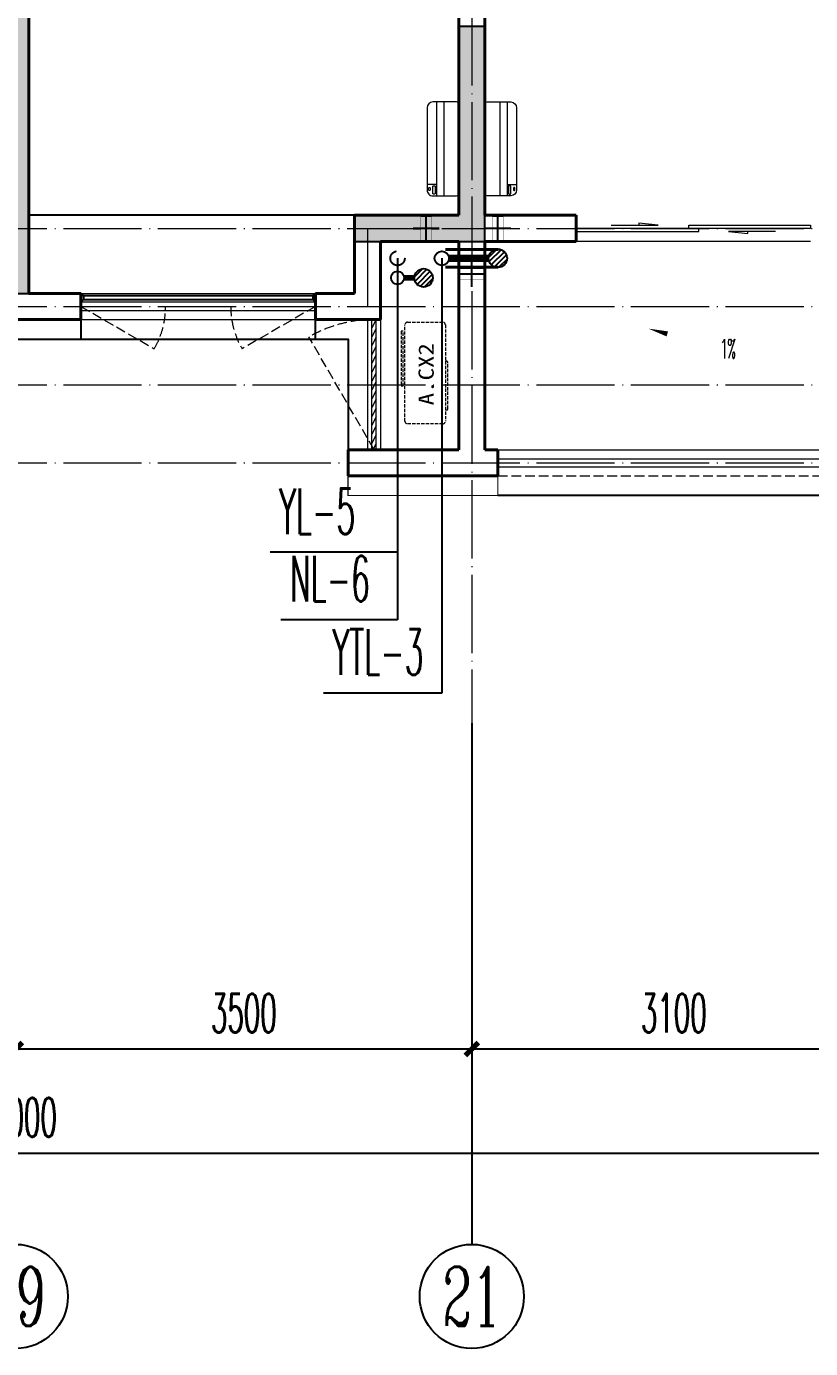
# Model space of a CAD drawing. Extents: x 27938 to 650306, y -92720 to 1524912.
# Drawn here: x 299599 to 305617, y 357524 to 367674 of the extents above; entities that cross this region are included whole.
import ezdxf
from ezdxf.enums import TextEntityAlignment as Align

# ---------------------------------------------------------------- set-up
doc = ezdxf.new("R2010")
doc.units = 0
doc.header["$LTSCALE"] = 1000
doc.header["$MEASUREMENT"] = 0
doc.linetypes.add('DASH', pattern=[0.35, 0.25, -0.1])
doc.linetypes.add('DOTE', pattern=[2.42, 2, -0.2, 0.02, -0.2])
for name, color, linetype in [('3-栏杆1', 135, 'Continuous'), ('3.5方案汇报，与郭总、侯月琴确定户型_t8$0$2020.03.04 -1安徽标准化洋房户型(UA）_t8_t8$0$看线', 154, 'Continuous'), ('AXIS', 3, 'Continuous'), ('AXIS_TEXT', 4, 'Continuous'), ('COLUMN', 9, 'Continuous'), ('DIM_凝结', 3, 'Continuous'), ('DIM_阳台', 132, 'Continuous'), ('DIM_雨水', 3, 'Continuous'), ('EQUIP_地漏', 7, 'Continuous'), ('PIPE-凝结', 150, 'N'), ('PIPE-阳台', 132, 'YT'), ('VALVE_不分区给水', 7, 'Continuous'), ('VPIPE-凝结', 150, 'Continuous'), ('VPIPE-阳台', 132, 'YT'), ('VPIPE-雨水', 4, 'DASH'), ('保温', 6, 'Continuous'), ('机电标识类', 1, 'Continuous'), ('看线', 251, 'Continuous')]:
    doc.layers.add(name, color=color, linetype=linetype)
for name, color, linetype, lineweight in [('DOTE', 19, 'DOTE', 9), ('PUB_HATCH', 8, 'Continuous', 9), ('WALL', 9, 'Continuous', 40), ('WINDOW', 8, 'Continuous', 15), ('平面-排水沟', 86, 'Continuous', 15), ('平面-栏杆', 135, 'Continuous', 15), ('平面-看线', 45, 'Continuous', 15), ('平面-空调室内机', 176, 'Continuous', 9), ('平面-空调预留孔', 173, 'Continuous', 15), ('空调', 76, 'Continuous', 13)]:
    doc.layers.add(name, color=color, linetype=linetype, lineweight=lineweight)
doc.styles.add('_TCH_AXIS', font='COMPLEX', dxfattribs={"bigfont": 'GBCBIG'})
doc.styles.add('_TCH_DIM', font='SIMPLEX.shx', dxfattribs={"width": 0.6, "oblique": 10, "bigfont": 'hztxt.shx'})
doc.styles.add('_TCH_DIM_T3', font='SIMPLEX.shx', dxfattribs={"width": 0.494118, "bigfont": 'GBCBIG.shx'})
doc.styles.add('_TWT_SERIAL', font='simplex.shx', dxfattribs={"width": 0.6, "oblique": 10, "height": 3, "bigfont": 'aadri.shx'})
doc.styles.add('COMPLEX', font='COMPLEX')
doc.styles.get("Standard").update_dxf_attribs({"font": 'gbenor.shx', "bigfont": 'gbcbig.shx'})
doc.styles.add('黑体', font='simhei.ttf')
doc.linetypes.add('N', pattern='A,3,-0.2,["N",Standard,S=0.25,R=0,X=-0.1,Y=-0.115],-0.2', length=3.4)
doc.linetypes.add('YT', pattern='A,3,-0.2,["YT",Standard,S=0.25,R=0,X=-0.1,Y=-0.115],-0.35', length=3.55)
doc.dimstyles.new('_TCH_ARCH&&100', dxfattribs={"dimtxt": 297.5, "dimasz": 100, "dimexe": 250, "dimexo": 300, "dimgap": 126.25, "dimtad": 1, "dimdec": 0, "dimzin": 0, "dimdsep": 46, "dimtxsty": '_TCH_DIM_T3', "dimblk": 'ARCHTICK', "dimcen": 0.09, "dimclrt": 4, "dimazin": 2, "dimtfac": 1, "dimtdec": 0, "dimtix": 1, "dimtmove": 2, "dimatfit": 3, "dimfxl": 1, "dimtolj": 1, "dimtzin": 0, "dimarcsym": 0})

# ---------------------------------------------------------------- blocks, each defined once
blk = doc.blocks.new('FGDGDRGSDGDG')
at = {"layer": 'DOTE', "linetype": 'DOTE', "ltscale": 0.3}
for p, q in [((521082, 522348), (521082, 513948)), ((488182, 517748), (546982, 517748)), ((520282, 517748), (520282, 517148)), ((488182, 517148), (546982, 517148)), ((488182, 516548), (546982, 516548)), ((488182, 515948), (546982, 515948))]:
    blk.add_line(p, q, dxfattribs=at)
blk = doc.blocks.new('ferre')
at = {"layer": '平面-空调预留孔', "color": 0, "linetype": 'DASH', "ltscale": 0.1}
for p, q in [((93393, 115403), (93393, 115393)), ((93403, 115383), (93756, 115383)), ((93766, 115393), (93766, 115403))]:
    blk.add_line(p, q, dxfattribs=at)
blk.add_lwpolyline([(94046, 115403), (93306, 115403, -0.414214), (93286, 115423), (93286, 115693, -0.414214), (93306, 115713), (94046, 115713, -0.414214), (94066, 115693), (94066, 115423, -0.414214)], format="xyb", close=True, dxfattribs=at)
blk.add_lwpolyline([(93997, 115743), (93577, 115743), (93577, 115727), (93997, 115727)], close=True, dxfattribs=at)
for centre, start, end in [((93403, 115393), 180, 270), ((93756, 115393), 270, 0)]:
    blk.add_arc(centre, 10, start, end, dxfattribs=at)
at = {"layer": '平面-空调预留孔', "color": 0, "linetype": 'DASH', "ltscale": 0.1, "style": '黑体', "width": 1.2}
blk.add_text('A.CX2', height=117, dxfattribs=at).set_placement((93428, 115492))
blk = doc.blocks.new('fergve')
at = {"layer": '平面-空调预留孔', "color": 8, "linetype": 'DASH', "ltscale": 0.1}
blk.add_blockref('ferre', (25670, -60416), dxfattribs=at)
blk = doc.blocks.new('dongkong')
at = {"color": 0}
blk.add_wipeout([(-603756, 210771), (-603756, 210571), (-603836, 210571), (-603836, 210771)], dxfattribs=at)
at = {"layer": '机电标识类', "color": 0, "linetype": 'DASH', "ltscale": 400}
for p, q in [((-603796, 210771), (-603796, 210571)), ((-603896, 210671), (-603696, 210671))]:
    blk.add_line(p, q, dxfattribs=at)
at = {"layer": '空调', "color": 0, "linetype": 'DASH', "const_width": 2}
blk.add_lwpolyline([(-603756, 210771), (-603756, 210571), (-603836, 210571), (-603836, 210771)], close=True, dxfattribs=at)
blk = doc.blocks.new('A$C001338C2')
at = {"color": 0}
for p, q in [((845, 304), (55, 304)), ((109, 215), (109, 304)), ((0, 249), (0, 22)), ((900, 22), (900, 249)), ((22, 0), (878, 0))]:
    blk.add_line(p, q, dxfattribs=at)
at = {"color": 0, "lineweight": 5}
for p, q in [((900, 215), (0, 215)), ((900, 143), (0, 143))]:
    blk.add_line(p, q, dxfattribs=at)
at = {"color": 0}
for points in [[(73, 275), (57, 275, -0.414214), (51, 281), (51, 283, -0.414214), (57, 289), (73, 289, -0.414214), (79, 283), (79, 281, -0.414214)], [(89, 226), (22, 226, -0.414214), (17, 232), (17, 243, -0.414214), (22, 249), (89, 249, -0.414214), (95, 243), (95, 232, -0.414214)]]:
    blk.add_lwpolyline(points, format="xyb", close=True, dxfattribs=at)
for centre, radius, start, end in [((55, 249), 55, 90, 180), ((845, 249), 55, 360, 90), ((22, 22), 22, 180, 270), ((878, 22), 22, 270, 360)]:
    blk.add_arc(centre, radius, start, end, dxfattribs=at)
blk = doc.blocks.new('gdfgdgdgr')
at = {"layer": 'PUB_HATCH'}
blk.add_hatch(color=256, dxfattribs=at).paths.add_polyline_path([(507278, 521914), (507278, 521714), (508278, 521714), (508278, 523364), (508078, 523364), (508078, 521914)])
at = {"layer": 'COLUMN', "color": 8}
for p, q in [((508278, 523364), (508078, 523364)), ((508078, 523364), (508078, 521914)), ((508278, 521714), (508278, 523364)), ((507278, 521914), (507278, 521714)), ((508078, 521914), (507278, 521914)), ((507278, 521714), (508278, 521714))]:
    blk.add_line(p, q, dxfattribs=at)
blk = doc.blocks.new('A$C6C4C4DE5')
at = {"layer": '保温', "linetype": 'ByBlock', "ltscale": 10}
h = blk.add_hatch(dxfattribs=at)
h.set_pattern_fill('AR-HBONE', color=251, scale=55)
h.set_pattern_definition([(45, (-445516.58, -596648.81), (0, 47.4157523), [100.584, -33.528]), (135, (-445492.87, -596625.102), (3e-15, 47.4157523), [100.584, -33.528])])
edge = h.paths.add_edge_path()
edge.add_line((200, 5200), (200, 7800))
edge.add_line((200, 7800), (0, 7800))
edge.add_line((0, 7800), (0, 5200))
edge.add_line((0, 5200), (200, 5200))
h = blk.add_hatch(dxfattribs=at)
h.set_pattern_fill('AR-HBONE', color=251, scale=55)
h.set_pattern_definition([(45, (-445516.58, -596648.81), (0, 47.4157523), [100.584, -33.528]), (135, (-445492.87, -596625.102), (3e-15, 47.4157523), [100.584, -33.528])])
edge = h.paths.add_edge_path()
edge.add_line((900, 5000), (900, 5200))
edge.add_line((900, 5200), (-700, 5200))
edge.add_line((-700, 5200), (-700, 5000))
edge.add_line((-700, 5000), (900, 5000))
at = {"layer": '保温', "linetype": 'Continuous', "ltscale": 10}
h = blk.add_hatch(dxfattribs=at)
h.set_pattern_fill('HEX', color=251, scale=10, angle=90, style=0)
h.set_pattern_definition([(90, (-503782.47, -516048.461), (-16.49778, 1e-15), [9.525, -19.05]), (210, (-503782.47, -516048.461), (8.24889, -14.2874966), [9.525, -19.05]), (150, (-503782.47, -516038.936), (-8.24889, -14.2874966), [9.525, -19.05])])
edge = h.paths.add_edge_path()
edge.add_line((200, 5000), (0, 5000))
edge.add_line((0, 5000), (0, 0))
edge.add_line((0, 0), (200, 0))
edge.add_line((200, 0), (200, 5000))
at = {"layer": '保温', "color": 251, "linetype": 'ByBlock', "ltscale": 10}
for p, q in [((0, 7800), (200, 7800)), ((0, 5000), (200, 5000)), ((0, 0), (200, 0))]:
    blk.add_line(p, q, dxfattribs=at)
blk = doc.blocks.new('$VALVE$00000533')
at = {"ltscale": 0.5, "const_width": 25}
for points in [[(-225, 75), (225, 75)], [(-225, -75), (225, -75)]]:
    blk.add_lwpolyline(points, dxfattribs=at)
blk = doc.blocks.new('_ArchTick')
at = {"color": 0, "linetype": 'ByBlock', "const_width": 0.4}
blk.add_lwpolyline([(-0.5, -0.5), (0.5, 0.5)], dxfattribs=at)
blk = doc.blocks.new('*D1110')
at = {"layer": 'AXIS', "color": 0, "lineweight": -2}
for p, q in [((303017, 362024), (303017, 359574)), ((306117, 362024), (306117, 359574)), ((303017, 359824), (306117, 359824))]:
    blk.add_line(p, q, dxfattribs=at)
at = {"layer": 'Defpoints', "color": 0}
for p in [(303017, 362324), (306117, 362324), (306117, 359824)]:
    blk.add_point(p, dxfattribs=at)
at = {"layer": 'AXIS', "color": 0, "lineweight": -2, "xscale": 100, "yscale": 100, "zscale": 100, "rotation": 180}
blk.add_blockref('_ArchTick', (303017, 359824), dxfattribs=at)
at = {"layer": 'AXIS', "color": 0, "lineweight": -2, "xscale": 100, "yscale": 100, "zscale": 100}
blk.add_blockref('_ArchTick', (306117, 359824), dxfattribs=at)
at = {"layer": 'AXIS', "color": 4, "insert": (304567, 360099), "char_height": 297.5, "attachment_point": 5, "style": '_TCH_DIM_T3'}
blk.add_mtext('\\A1;3100', dxfattribs=at)
blk = doc.blocks.new('*D1111')
at = {"layer": 'AXIS', "color": 0, "lineweight": -2}
for p, q in [((299517, 362024), (299517, 359574)), ((303017, 362024), (303017, 359574)), ((299517, 359824), (303017, 359824))]:
    blk.add_line(p, q, dxfattribs=at)
at = {"layer": 'Defpoints', "color": 0}
for p in [(299517, 362324), (303017, 362324), (303017, 359824)]:
    blk.add_point(p, dxfattribs=at)
at = {"layer": 'AXIS', "color": 0, "lineweight": -2, "xscale": 100, "yscale": 100, "zscale": 100, "rotation": 180}
blk.add_blockref('_ArchTick', (299517, 359824), dxfattribs=at)
at = {"layer": 'AXIS', "color": 0, "lineweight": -2, "xscale": 100, "yscale": 100, "zscale": 100}
blk.add_blockref('_ArchTick', (303017, 359824), dxfattribs=at)
at = {"layer": 'AXIS', "color": 4, "insert": (301267, 360099), "char_height": 297.5, "attachment_point": 5, "style": '_TCH_DIM_T3'}
blk.add_mtext('\\A1;3500', dxfattribs=at)
blk = doc.blocks.new('*D1159')
at = {"layer": 'AXIS', "color": 0, "lineweight": -2}
for p, q in [((272017, 362024), (272017, 358774)), ((327017, 362024), (327017, 358774)), ((272017, 359024), (327017, 359024))]:
    blk.add_line(p, q, dxfattribs=at)
at = {"layer": 'Defpoints', "color": 0}
for p in [(272017, 362324), (327017, 362324), (327017, 359024)]:
    blk.add_point(p, dxfattribs=at)
at = {"layer": 'AXIS', "color": 0, "lineweight": -2, "xscale": 100, "yscale": 100, "zscale": 100, "rotation": 180}
blk.add_blockref('_ArchTick', (272017, 359024), dxfattribs=at)
at = {"layer": 'AXIS', "color": 0, "lineweight": -2, "xscale": 100, "yscale": 100, "zscale": 100}
blk.add_blockref('_ArchTick', (327017, 359024), dxfattribs=at)
at = {"layer": 'AXIS', "color": 4, "insert": (299517, 359299), "char_height": 297.5, "attachment_point": 5, "style": '_TCH_DIM_T3'}
blk.add_mtext('\\A1;55000', dxfattribs=at)
blk = doc.blocks.new('_AXISO')
blk.add_circle((0, 0), 0.5)
at = {"layer": 'AXIS_TEXT', "style": 'COMPLEX', "width": 1.041667}
blk.add_attdef('A', text='', height=0.56, dxfattribs=at).set_placement((-0.25, -0.28), (0.25, -0.28), align=Align.FIT)
blk = doc.blocks.new('$WINLIB2D$00000001')
at = {"color": 0}
for points in [[(-0.5, 0.5), (-0.5, -0.5)], [(-0.5, 0.5), (0.5, 0.5)], [(0.5, -0.5), (0.5, 0.5)], [(0.5, 0.1667), (-0.5, 0.1667)], [(0.5, -0.1667), (-0.5, -0.1667)], [(-0.5, -0.5), (0.5, -0.5)]]:
    blk.add_lwpolyline(points, dxfattribs=at)
blk = doc.blocks.new('$DorLib2D$00000131')
at = {"color": 0, "linetype": 'Continuous'}
for p, q in [((0.15, 0.125), (0.2319, 0.1973)), ((0.2319, 0.1973), (0.2319, 0.125)), ((-0.5, 0.125), (-0.5, 0)), ((0.0192, 0.125), (-0.5, 0.125)), ((0.0192, 0), (0.0192, 0.125)), ((0.35, 0.125), (0.15, 0.125)), ((-0.5, 0), (0.0192, 0)), ((-0.024, 0), (0.5, 0)), ((-0.024, -0.125), (-0.024, 0)), ((0.5, 0), (0.5, -0.125)), ((-0.35, -0.125), (-0.15, -0.125)), ((-0.2319, -0.1973), (-0.2319, -0.125)), ((-0.15, -0.125), (-0.2319, -0.1973)), ((0.5, -0.125), (-0.024, -0.125))]:
    blk.add_line(p, q, dxfattribs=at)
blk = doc.blocks.new('$WINLIB2D$00000039')
at = {"color": 0}
for points in [[(-0.5, 0.5), (-0.5, -0.5)], [(0.5, 0.5), (-0.5, 0.5)], [(0.5, -0.5), (0.5, 0.5)], [(-0.5, 0.167), (0.5, 0.167)], [(-0.384, -0.167), (-0.448, 0.167)], [(-0.316, -0.167), (-0.38, 0.167)], [(-0.248, -0.167), (-0.312, 0.167)], [(-0.18, -0.167), (-0.244, 0.167)], [(-0.112, -0.167), (-0.176, 0.167)], [(-0.044, -0.167), (-0.108, 0.167)], [(0.024, -0.167), (-0.04, 0.167)], [(0.092, -0.167), (0.028, 0.167)], [(0.16, -0.167), (0.096, 0.167)], [(0.228, -0.167), (0.164, 0.167)], [(0.296, -0.167), (0.232, 0.167)], [(0.364, -0.167), (0.3, 0.167)], [(0.432, -0.167), (0.368, 0.167)], [(0.5, -0.167), (0.436, 0.167)], [(-0.452, -0.167), (-0.5, 0.084)], [(-0.5, -0.167), (0.5, -0.167)], [(0.5, -0.5), (-0.5, -0.5)]]:
    blk.add_lwpolyline(points, dxfattribs=at)
blk = doc.blocks.new('$TwtSys$00000141')
for p, q in [((-141, 12), (-15, 138)), ((-141, 12), (-15, 138)), ((-131, -53), (53, 131)), ((-131, -53), (53, 131)), ((-100, -100), (100, 100)), ((-100, -100), (100, 100)), ((-49, -131), (131, 49)), ((-49, -131), (131, 49)), ((17, -138), (138, -17)), ((17, -138), (138, -17))]:
    blk.add_line(p, q)
blk.add_circle((0, 0), 141)
blk.add_circle((0, 0), 141)

msp = doc.modelspace()

# ---------------------------------------------------------------- linework, layer by layer
at = {"color": 8, "const_width": 8}
msp.add_lwpolyline([(302066.6, 364223.7), (302066.6, 364073.7), (303216.6, 364073.7), (303216.6, 364223.7)], dxfattribs=at)
at = {"layer": '3-栏杆1', "color": 8}
for p, q in [((300036.8, 365605.9), (300016.6, 365623.7)), ((300016.6, 365623.7), (300036.8, 365605.9)), ((301796.3, 365605.9), (300036.8, 365605.9)), ((300036.8, 365605.9), (300036.8, 365576.7)), ((301796.3, 365605.9), (301816.6, 365623.7)), ((301816.6, 365623.7), (301796.3, 365605.9)), ((301796.3, 365605.9), (301796.3, 365576.7)), ((300016.6, 365556.8), (300036.8, 365576.7)), ((300036.8, 365576.6), (301796.3, 365576.6)), ((301796.3, 365576.7), (301816.6, 365556.8)), ((301816.6, 365556.8), (301796.3, 365576.7))]:
    msp.add_line(p, q, dxfattribs=at)
at = {"layer": '3.5方案汇报，与郭总、侯月琴确定户型_t8$0$2020.03.04 -1安徽标准化洋房户型(UA）_t8_t8$0$看线', "color": 8, "ltscale": 10}
msp.add_line((302116.6, 366223.7), (299616.6, 366223.7), dxfattribs=at)
at = {"layer": 'AXIS'}
msp.add_line((303016.6, 362323.7), (303016.6, 358323.7), dxfattribs=at)
at = {"layer": 'DIM_凝结'}
for p, q in [((302446.6, 365743.7), (302446.6, 363118.4)), ((302446.6, 363118.4), (301551.9, 363118.4))]:
    msp.add_line(p, q, dxfattribs=at)
at = {"layer": 'DIM_阳台'}
for p, q in [((302786.6, 365893.7), (302786.6, 362555.9)), ((302786.6, 362555.9), (301877.4, 362555.9))]:
    msp.add_line(p, q, dxfattribs=at)
at = {"layer": 'DIM_雨水'}
for p, q in [((302446.6, 365893.7), (302446.6, 363636.6)), ((302446.6, 363636.6), (301468.3, 363636.6))]:
    msp.add_line(p, q, dxfattribs=at)
at = {"layer": 'PIPE-凝结', "const_width": 45}
msp.add_lwpolyline([(302496.6, 365743.7), (302576.1, 365743.7)], dxfattribs=at)
at = {"layer": 'VPIPE-凝结'}
msp.add_circle((302446.6, 365743.7), 50, dxfattribs=at)
at = {"layer": 'VPIPE-阳台'}
msp.add_circle((302786.6, 365893.7), 55, dxfattribs=at)
at = {"layer": 'VPIPE-雨水'}
msp.add_circle((302446.6, 365893.7), 55, dxfattribs=at)
at = {"layer": 'WALL', "color": 8}
for p, q in [((299616.6, 370623.7), (299616.6, 365623.7)), ((302916.6, 369423.7), (302916.6, 366223.7)), ((302116.6, 366223.7), (302116.6, 365623.7)), ((303816.6, 366023.7), (303816.6, 366223.7)), ((302316.6, 366023.7), (302316.6, 365523.7)), ((300016.6, 365623.7), (299616.6, 365623.7)), ((300016.6, 365423.7), (300016.6, 365623.7)), ((302116.6, 365623.7), (301816.6, 365623.7)), ((301816.6, 365623.7), (301816.6, 365423.7)), ((302316.6, 365423.7), (302316.6, 365523.7)), ((299516.6, 365423.7), (300016.6, 365423.7)), ((301816.6, 365423.7), (302216.6, 365423.7)), ((302216.6, 365423.7), (302316.6, 365423.7)), ((302216.6, 364423.7), (302066.6, 364423.7)), ((302066.6, 364223.7), (302066.6, 364423.7)), ((302216.6, 364423.7), (302316.6, 364423.7)), ((302916.6, 364423.7), (302316.6, 364423.7)), ((303216.6, 364423.7), (303116.6, 364423.7)), ((303216.6, 364223.7), (303216.6, 364423.7)), ((302216.6, 364223.7), (302066.6, 364223.7)), ((303016.6, 364223.7), (302216.6, 364223.7)), ((303216.6, 364223.7), (303016.6, 364223.7))]:
    msp.add_line(p, q, dxfattribs=at)
at = {"layer": 'WINDOW'}
msp.add_line((305616.6, 366023.7), (303816.6, 366023.7), dxfattribs=at)
at = {"layer": 'WINDOW', "color": 8, "linetype": 'DASH', "ltscale": 0.3}
for points in [[(300016.6, 365523.7), (300579.7, 365199.1, 0.1314846), (300666.6, 365523.7)], [(301816.6, 365523.7), (301253.4, 365199.1, -0.1314846), (301166.6, 365523.7)], [(302266.6, 364423.7), (301766.6, 365289.8, -0.1316525), (302266.6, 365423.7)]]:
    msp.add_lwpolyline(points, format="xyb", dxfattribs=at)
at = {"layer": '平面-排水沟', "color": 8}
msp.add_lwpolyline([(304862.8, 365216.6, 0, 0, 0), (304372.7, 365353.7, 0, 40, 0), (304517.2, 365313.3, 0, 0, 0)], format="xyseb", dxfattribs=at)
at = {"layer": '平面-栏杆', "color": 8}
for p, q in [((303216.6, 364353.7), (309116.6, 364353.7)), ((303216.6, 364293.7), (309116.6, 364293.7))]:
    msp.add_line(p, q, dxfattribs=at)
at = {"layer": '平面-看线', "color": 8}
msp.add_line((303216.6, 364423.7), (309116.6, 364423.7), dxfattribs=at)
at = {"layer": '平面-看线', "color": 8, "linetype": 'DASH', "ltscale": 0.3}
msp.add_line((303216.6, 364223.7), (309116.6, 364223.7), dxfattribs=at)
at = {"layer": '看线', "color": 8, "ltscale": 0.5}
for points in [[(300016.6, 365423.7), (300016.6, 365273.7), (301816.6, 365273.7), (301816.6, 365423.7)], [(299516.6, 365273.7), (302066.6, 365273.7), (302066.6, 364423.7)], [(309116.6, 364073.7), (303216.6, 364073.7)]]:
    msp.add_lwpolyline(points, dxfattribs=at)

# ---------------------------------------------------------------- block references
msp.add_blockref('FGDGDRGSDGDG', (-218065.9, -151624.7))
at = {"color": 8}
msp.add_blockref('A$C6C4C4DE5', (299416.6, 365623.7), dxfattribs=at)
at = {"layer": 'AXIS'}
ref = msp.add_blockref('_AXISO', (299516.6, 357923.7), dxfattribs=dict(at, xscale=800, yscale=800, zscale=800))
ref.add_attrib('A', '19', dxfattribs={"layer": 'AXIS_TEXT', "height": 452.55, "style": '_TCH_AXIS', "width": 0.724138}).set_placement((299290.3, 357697.5), (299742.9, 357697.5), align=Align.FIT)
ref = msp.add_blockref('_AXISO', (303016.6, 357923.7), dxfattribs=dict(at, xscale=800, yscale=800, zscale=800))
ref.add_attrib('A', '21', dxfattribs={"layer": 'AXIS_TEXT', "height": 452.55, "style": '_TCH_AXIS', "width": 0.724138}).set_placement((302790.3, 357697.5), (303242.9, 357697.5), align=Align.FIT)
at = {"layer": 'EQUIP_地漏', "xscale": 0.5, "yscale": 0.5, "zscale": 0.5, "rotation": 180.0000000000058}
msp.add_blockref('$TwtSys$00000141', (302646.6, 365743.7), dxfattribs=at)
at = {"layer": 'WINDOW'}
for name, p, xscale, yscale, zscale, rotation in [('$DorLib2D$00000131', (304716.6, 366123.7), 1800, -200, 1800, 180), ('$WINLIB2D$00000001', (300916.6, 365523.7), -1800, 200, -1800, 180), ('$WINLIB2D$00000039', (302266.6, 364923.7), -1000, -100, -1000, 270)]:
    msp.add_blockref(name, p, dxfattribs=dict(at, xscale=xscale, yscale=yscale, zscale=zscale, rotation=rotation))
at = {"layer": '平面-空调预留孔', "color": 8, "yscale": 0.800000000046565, "zscale": 0.800000000046565}
for p, xscale, rotation in [((302916.5, 366373.7), 0.800000000046565, 90.00000023343017), ((303116.7, 366373.7), -0.800000000046565, 269.9999997665698)]:
    msp.add_blockref('A$C001338C2', p, dxfattribs=dict(at, xscale=xscale, rotation=rotation))
at = {"layer": '平面-空调预留孔', "color": 8, "rotation": 90}
msp.add_blockref('fergve', (357800.7, 245666.9), dxfattribs=at)

# ---------------------------------------------------------------- texts
at = {"layer": 'DIM_凝结', "color": 7, "style": '_TWT_SERIAL', "width": 0.48}
msp.add_text('NL-6', height=350, dxfattribs=at).set_placement((301621.9, 363258.4))
at = {"layer": 'DIM_阳台', "color": 7, "style": '_TWT_SERIAL', "width": 0.48}
msp.add_text('YTL-3', height=350, dxfattribs=at).set_placement((301947.4, 362695.9))
at = {"layer": 'DIM_雨水', "color": 7, "style": '_TWT_SERIAL', "width": 0.48}
msp.add_text('YL-5', height=350, dxfattribs=at).set_placement((301538.3, 363776.6))
at = {"layer": '平面-排水沟', "color": 8, "style": '_TCH_DIM', "width": 0.423529}
msp.add_text('1%', height=148.75, dxfattribs=at).set_placement((304925.5, 365124.7))

# ---------------------------------------------------------------- dimensions: what is measured, and where the dimension line sits
at = {"layer": 'AXIS'}
for p1, p2, distance, picture, middle in [((272016.6, 362323.7), (327016.6, 362323.7), -3300, '*D1159', (299516.6, 359298.7)), ((299516.6, 362323.7), (303016.6, 362323.7), -2500, '*D1111', (301266.6, 360098.7)), ((303016.6, 362323.7), (306116.6, 362323.7), -2500, '*D1110', (304566.6, 360098.7))]:
    dim = msp.add_aligned_dim(p1=p1, p2=p2, distance=distance, dimstyle='_TCH_ARCH&&100', dxfattribs=at)
    dim.commit()
    dim.dimension.update_dxf_attribs({"geometry": picture, "text_midpoint": middle})

# ---------------------------------------------------------------- next in the draw order: block references
at = {"layer": '平面-空调室内机', "color": 8, "ltscale": 0.3, "xscale": -1, "rotation": 180}
msp.add_blockref('dongkong', (906462.5, 576794.5), dxfattribs=at)
at = {"layer": '平面-空调室内机', "color": 8, "ltscale": 0.3}
for p, rotation in [((-300579.5, 576794.5), 180), ((513687.3, 969569.8), 89.99999999999999)]:
    msp.add_blockref('dongkong', p, dxfattribs=dict(at, rotation=rotation))

# ---------------------------------------------------------------- next in the draw order: linework, layer by layer
at = {"layer": 'PIPE-阳台', "const_width": 55}
msp.add_lwpolyline([(302841.6, 365893.7), (303146.1, 365893.7)], dxfattribs=at)
at = {"layer": 'WALL', "color": 8}
msp.add_line((302916.6, 366023.7), (302916.6, 364423.7), dxfattribs=at)

# ---------------------------------------------------------------- next in the draw order: block references
at = {"layer": 'EQUIP_地漏', "xscale": 0.5, "yscale": 0.5, "zscale": 0.5, "rotation": 180.000000000006}
msp.add_blockref('$TwtSys$00000141', (303216.6, 365893.7), dxfattribs=at)
at = {"layer": '平面-空调室内机', "color": 8, "ltscale": 0.3, "rotation": 180}
for p in [(-301129.6, 576794.5), (-300579.5, 576794.5)]:
    msp.add_blockref('dongkong', p, dxfattribs=at)

# ---------------------------------------------------------------- next in the draw order: linework, layer by layer
at = {"layer": 'WALL', "color": 8}
for p, q in [((303116.6, 369423.7), (303116.6, 366223.7)), ((302916.6, 366223.7), (302116.6, 366223.7)), ((303816.6, 366223.7), (303116.6, 366223.7)), ((302916.6, 366023.7), (302316.6, 366023.7)), ((303116.6, 366023.7), (303116.6, 364423.7)), ((303116.6, 366023.7), (303816.6, 366023.7))]:
    msp.add_line(p, q, dxfattribs=at)

# ---------------------------------------------------------------- next in the draw order: block references
at = {"color": 8}
msp.add_blockref('gdfgdgdgr', (-205160.8, -155690.1), dxfattribs=at)
at = {"layer": 'VALVE_不分区给水', "xscale": -0.8999999999999999, "yscale": -0.8999999999999999, "zscale": 0.8999999999999999}
msp.add_blockref('$VALVE$00000533', (303016.6, 365893.7), dxfattribs=at)

doc.saveas('drawing.dxf')
